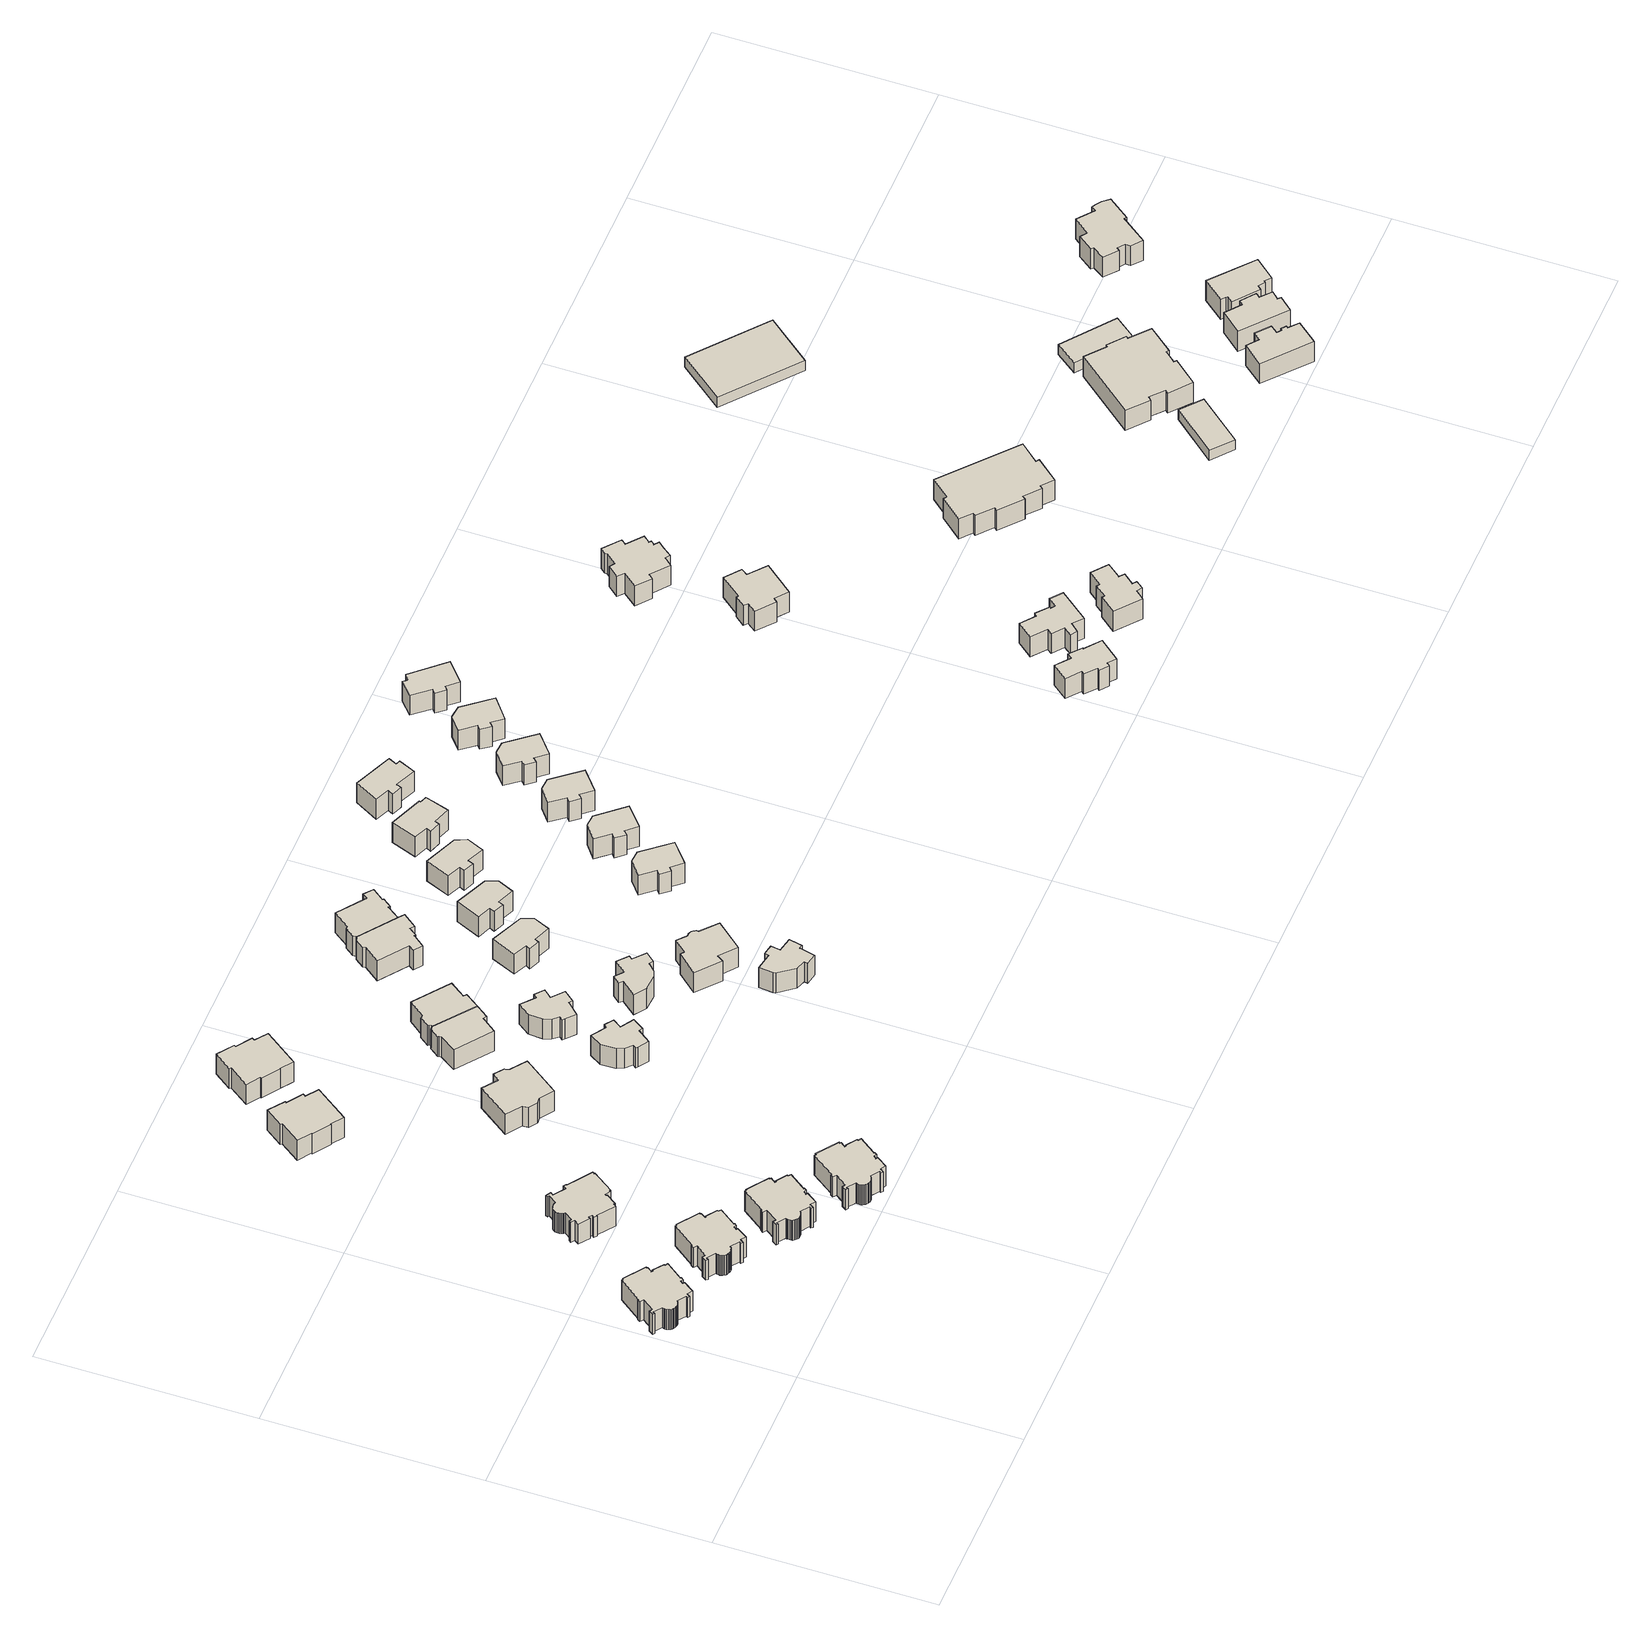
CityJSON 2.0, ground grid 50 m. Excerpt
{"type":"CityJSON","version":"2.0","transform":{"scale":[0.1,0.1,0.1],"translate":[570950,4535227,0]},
"CityObjects":{
"building1":{"type":"Building","geometry":[{"type":"MultiSurface","lod":"1","boundaries":[[[0,1,2,3,4,5,6,7,8,9,10,11,12,13,14,15,16,17,18,19,20,21,22,23,24,25,26,27,28,29,30,31,32,33,34,35,36,37,38,39,40,41,42,43,44,45,46,47,48]],[[0,48,49,50]],[[48,47,51,49]],[[47,46,52,51]],[[46,45,53,52]],[[45,44,54,53]],[[44,43,55,54]],[[43,42,56,55]],[[42,41,57,56]],[[41,40,58,57]],[[40,39,59,58]],[[39,38,60,59]],[[38,37,61,60]],[[37,36,62,61]],[[36,35,63,62]],[[35,34,64,63]],[[34,33,65,64]],[[33,32,66,65]],[[32,31,67,66]],[[31,30,68,67]],[[30,29,69,68]],[[29,28,70,69]],[[28,27,71,70]],[[27,26,72,71]],[[26,25,73,72]],[[25,24,74,73]],[[24,23,75,74]],[[23,22,76,75]],[[22,21,77,76]],[[21,20,78,77]],[[20,19,79,78]],[[19,18,80,79]],[[18,17,81,80]],[[17,16,82,81]],[[16,15,83,82]],[[15,14,84,83]],[[14,13,85,84]],[[13,12,86,85]],[[12,11,87,86]],[[11,10,88,87]],[[10,9,89,88]],[[9,8,90,89]],[[8,7,91,90]],[[7,6,92,91]],[[6,5,93,92]],[[5,4,94,93]],[[4,3,95,94]],[[3,2,96,95]],[[2,1,97,96]],[[1,0,50,97]],[[50,49,51,52,53,54,55,56,57,58,59,60,61,62,63,64,65,66,67,68,69,70,71,72,73,74,75,76,77,78,79,80,81,82,83,84,85,86,87,88,89,90,91,92,93,94,95,96,97]]]}]},
"building2":{"type":"Building","geometry":[{"type":"MultiSurface","lod":"1","boundaries":[[[98,99,100,101,102,103,104,105,106,107,108,109,110,111,112,113,114,115,116,117,118,119,120,121,122,123,124,125,126,127,128,129,130,131,132,133,134,135,136,137,138,139,140,141,142,143,144,145,146]],[[98,146,147,148]],[[146,145,149,147]],[[145,144,150,149]],[[144,143,151,150]],[[143,142,152,151]],[[142,141,153,152]],[[141,140,154,153]],[[140,139,155,154]],[[139,138,156,155]],[[138,137,157,156]],[[137,136,158,157]],[[136,135,159,158]],[[135,134,160,159]],[[134,133,161,160]],[[133,132,162,161]],[[132,131,163,162]],[[131,130,164,163]],[[130,129,165,164]],[[129,128,166,165]],[[128,127,167,166]],[[127,126,168,167]],[[126,125,169,168]],[[125,124,170,169]],[[124,123,171,170]],[[123,122,172,171]],[[122,121,173,172]],[[121,120,174,173]],[[120,119,175,174]],[[119,118,176,175]],[[118,117,177,176]],[[117,116,178,177]],[[116,115,179,178]],[[115,114,180,179]],[[114,113,181,180]],[[113,112,182,181]],[[112,111,183,182]],[[111,110,184,183]],[[110,109,185,184]],[[109,108,186,185]],[[108,107,187,186]],[[107,106,188,187]],[[106,105,189,188]],[[105,104,190,189]],[[104,103,191,190]],[[103,102,192,191]],[[102,101,193,192]],[[101,100,194,193]],[[100,99,195,194]],[[99,98,148,195]],[[148,147,149,150,151,152,153,154,155,156,157,158,159,160,161,162,163,164,165,166,167,168,169,170,171,172,173,174,175,176,177,178,179,180,181,182,183,184,185,186,187,188,189,190,191,192,193,194,195]]]}]},
"building3":{"type":"Building","geometry":[{"type":"MultiSurface","lod":"1","boundaries":[[[196,197,198,199,200,201,202,203,204,205,206,207,208,209,210,211,212,213,214,215,216,217,218,219,220,221,222,223,224,225,226,227,228,229,230,231,232,233,234,235,236,237,238,239,240,241,242,243,244]],[[196,244,245,246]],[[244,243,247,245]],[[243,242,248,247]],[[242,241,249,248]],[[241,240,250,249]],[[240,239,251,250]],[[239,238,252,251]],[[238,237,253,252]],[[237,236,254,253]],[[236,235,255,254]],[[235,234,256,255]],[[234,233,257,256]],[[233,232,258,257]],[[232,231,259,258]],[[231,230,260,259]],[[230,229,261,260]],[[229,228,262,261]],[[228,227,263,262]],[[227,226,264,263]],[[226,225,265,264]],[[225,224,266,265]],[[224,223,267,266]],[[223,222,268,267]],[[222,221,269,268]],[[221,220,270,269]],[[220,219,271,270]],[[219,218,272,271]],[[218,217,273,272]],[[217,216,274,273]],[[216,215,275,274]],[[215,214,276,275]],[[214,213,277,276]],[[213,212,278,277]],[[212,211,279,278]],[[211,210,280,279]],[[210,209,281,280]],[[209,208,282,281]],[[208,207,283,282]],[[207,206,284,283]],[[206,205,285,284]],[[205,204,286,285]],[[204,203,287,286]],[[203,202,288,287]],[[202,201,289,288]],[[201,200,290,289]],[[200,199,291,290]],[[199,198,292,291]],[[198,197,293,292]],[[197,196,246,293]],[[246,245,247,248,249,250,251,252,253,254,255,256,257,258,259,260,261,262,263,264,265,266,267,268,269,270,271,272,273,274,275,276,277,278,279,280,281,282,283,284,285,286,287,288,289,290,291,292,293]]]}]},
"building4":{"type":"Building","geometry":[{"type":"MultiSurface","lod":"1","boundaries":[[[294,295,296,297,298,299,300,301,302,303,304,305,306,307,308,309,310,311,312,313,314,315,316,317,318,319,320,321,322,323,324,325,326,327,328,329,330,331,332,333,334,335,336,337,338,339,340,341,342]],[[294,342,343,344]],[[342,341,345,343]],[[341,340,346,345]],[[340,339,347,346]],[[339,338,348,347]],[[338,337,349,348]],[[337,336,350,349]],[[336,335,351,350]],[[335,334,352,351]],[[334,333,353,352]],[[333,332,354,353]],[[332,331,355,354]],[[331,330,356,355]],[[330,329,357,356]],[[329,328,358,357]],[[328,327,359,358]],[[327,326,360,359]],[[326,325,361,360]],[[325,324,362,361]],[[324,323,363,362]],[[323,322,364,363]],[[322,321,365,364]],[[321,320,366,365]],[[320,319,367,366]],[[319,318,368,367]],[[318,317,369,368]],[[317,316,370,369]],[[316,315,371,370]],[[315,314,372,371]],[[314,313,373,372]],[[313,312,374,373]],[[312,311,375,374]],[[311,310,376,375]],[[310,309,377,376]],[[309,308,378,377]],[[308,307,379,378]],[[307,306,380,379]],[[306,305,381,380]],[[305,304,382,381]],[[304,303,383,382]],[[303,302,384,383]],[[302,301,385,384]],[[301,300,386,385]],[[300,299,387,386]],[[299,298,388,387]],[[298,297,389,388]],[[297,296,390,389]],[[296,295,391,390]],[[295,294,344,391]],[[344,343,345,346,347,348,349,350,351,352,353,354,355,356,357,358,359,360,361,362,363,364,365,366,367,368,369,370,371,372,373,374,375,376,377,378,379,380,381,382,383,384,385,386,387,388,389,390,391]]]}]},
"building5":{"type":"Building","geometry":[{"type":"MultiSurface","lod":"1","boundaries":[[[392,393,394,395,396,397,398,399,400,401,402,403,404,405,406,407,408,409,410,411,412,413,414,415,416,417,418,419,420,421,422,423,424,425,426,427,428,429,430,431,432,433,434,435,436,437,438,439,440]],[[392,440,441,442]],[[440,439,443,441]],[[439,438,444,443]],[[438,437,445,444]],[[437,436,446,445]],[[436,435,447,446]],[[435,434,448,447]],[[434,433,449,448]],[[433,432,450,449]],[[432,431,451,450]],[[431,430,452,451]],[[430,429,453,452]],[[429,428,454,453]],[[428,427,455,454]],[[427,426,456,455]],[[426,425,457,456]],[[425,424,458,457]],[[424,423,459,458]],[[423,422,460,459]],[[422,421,461,460]],[[421,420,462,461]],[[420,419,463,462]],[[419,418,464,463]],[[418,417,465,464]],[[417,416,466,465]],[[416,415,467,466]],[[415,414,468,467]],[[414,413,469,468]],[[413,412,470,469]],[[412,411,471,470]],[[411,410,472,471]],[[410,409,473,472]],[[409,408,474,473]],[[408,407,475,474]],[[407,406,476,475]],[[406,405,477,476]],[[405,404,478,477]],[[404,403,479,478]],[[403,402,480,479]],[[402,401,481,480]],[[401,400,482,481]],[[400,399,483,482]],[[399,398,484,483]],[[398,397,485,484]],[[397,396,486,485]],[[396,395,487,486]],[[395,394,488,487]],[[394,393,489,488]],[[393,392,442,489]],[[442,441,443,444,445,446,447,448,449,450,451,452,453,454,455,456,457,458,459,460,461,462,463,464,465,466,467,468,469,470,471,472,473,474,475,476,477,478,479,480,481,482,483,484,485,486,487,488,489]]]}]},
"building6":{"type":"Building","geometry":[{"type":"MultiSurface","lod":"1","boundaries":[[[490,491,492,493,494,495,496,497,498,499,500,501,502,503]],[[490,503,504,505]],[[503,502,506,504]],[[502,501,507,506]],[[501,500,508,507]],[[500,499,509,508]],[[499,498,510,509]],[[498,497,511,510]],[[497,496,512,511]],[[496,495,513,512]],[[495,494,514,513]],[[494,493,515,514]],[[493,492,516,515]],[[492,491,517,516]],[[491,490,505,517]],[[505,504,506,507,508,509,510,511,512,513,514,515,516,517]]]}]},
"building7":{"type":"Building","geometry":[{"type":"MultiSurface","lod":"1","boundaries":[[[518,519,520,521,522,523,524,525,526,527,528,529]],[[518,529,530,531]],[[529,528,532,530]],[[528,527,533,532]],[[527,526,534,533]],[[526,525,535,534]],[[525,524,536,535]],[[524,523,537,536]],[[523,522,538,537]],[[522,521,539,538]],[[521,520,540,539]],[[520,519,541,540]],[[519,518,531,541]],[[531,530,532,533,534,535,536,537,538,539,540,541]]]}]},
"building8":{"type":"Building","geometry":[{"type":"MultiSurface","lod":"1","boundaries":[[[542,543,544,545,546,547,548,549,550,551,552,553,554,555]],[[542,555,556,557]],[[555,554,558,556]],[[554,553,559,558]],[[553,552,560,559]],[[552,551,561,560]],[[551,550,562,561]],[[550,549,563,562]],[[549,548,564,563]],[[548,547,565,564]],[[547,546,566,565]],[[546,545,567,566]],[[545,544,568,567]],[[544,543,569,568]],[[543,542,557,569]],[[557,556,558,559,560,561,562,563,564,565,566,567,568,569]]]}]},
"building9":{"type":"Building","geometry":[{"type":"MultiSurface","lod":"1","boundaries":[[[570,571,572,573,574,575,576,577,578,579,580]],[[570,580,581,582]],[[580,579,583,581]],[[579,578,584,583]],[[578,577,585,584]],[[577,576,586,585]],[[576,575,587,586]],[[575,574,588,587]],[[574,573,589,588]],[[573,572,590,589]],[[572,571,591,590]],[[571,570,582,591]],[[582,581,583,584,585,586,587,588,589,590,591]]]}]},
"building10":{"type":"Building","geometry":[{"type":"MultiSurface","lod":"1","boundaries":[[[592,593,594,595,596,597,598,599,600,601,602,603,604,605,606]],[[592,606,607,608]],[[606,605,609,607]],[[605,604,610,609]],[[604,603,611,610]],[[603,602,612,611]],[[602,601,613,612]],[[601,600,614,613]],[[600,599,615,614]],[[599,598,616,615]],[[598,597,617,616]],[[597,596,618,617]],[[596,595,619,618]],[[595,594,620,619]],[[594,593,621,620]],[[593,592,608,621]],[[608,607,609,610,611,612,613,614,615,616,617,618,619,620,621]]]}]},
"building11":{"type":"Building","geometry":[{"type":"MultiSurface","lod":"1","boundaries":[[[570,580,622,623,624,625,626,627,628,629,630,631]],[[570,631,632,582]],[[631,630,633,632]],[[630,629,634,633]],[[629,628,635,634]],[[628,627,636,635]],[[627,626,637,636]],[[626,625,638,637]],[[625,624,639,638]],[[624,623,640,639]],[[623,622,641,640]],[[622,580,581,641]],[[580,570,582,581]],[[582,632,633,634,635,636,637,638,639,640,641,581]]]}]},
"building12":{"type":"Building","geometry":[{"type":"MultiSurface","lod":"1","boundaries":[[[642,643,644,645,646,647,648,649,650,651,652,653,654,655,656]],[[642,656,657,658]],[[656,655,659,657]],[[655,654,660,659]],[[654,653,661,660]],[[653,652,662,661]],[[652,651,663,662]],[[651,650,664,663]],[[650,649,665,664]],[[649,648,666,665]],[[648,647,667,666]],[[647,646,668,667]],[[646,645,669,668]],[[645,644,670,669]],[[644,643,671,670]],[[643,642,658,671]],[[658,657,659,660,661,662,663,664,665,666,667,668,669,670,671]]]}]},
"building13":{"type":"Building","geometry":[{"type":"MultiSurface","lod":"1","boundaries":[[[672,673,674,675,676,677,678,679,680,681,682,683,684,685]],[[672,685,686,687]],[[685,684,688,686]],[[684,683,689,688]],[[683,682,690,689]],[[682,681,691,690]],[[681,680,692,691]],[[680,679,693,692]],[[679,678,694,693]],[[678,677,695,694]],[[677,676,696,695]],[[676,675,697,696]],[[675,674,698,697]],[[674,673,699,698]],[[673,672,687,699]],[[687,686,688,689,690,691,692,693,694,695,696,697,698,699]]]}]},
"building14":{"type":"Building","geometry":[{"type":"MultiSurface","lod":"1","boundaries":[[[700,701,702,703,704,705,706,707,708,709,710,711,712,713]],[[700,713,714,715]],[[713,712,716,714]],[[712,711,717,716]],[[711,710,718,717]],[[710,709,719,718]],[[709,708,720,719]],[[708,707,721,720]],[[707,706,722,721]],[[706,705,723,722]],[[705,704,724,723]],[[704,703,725,724]],[[703,702,726,725]],[[702,701,727,726]],[[701,700,715,727]],[[715,714,716,717,718,719,720,721,722,723,724,725,726,727]]]}]},
"building15":{"type":"Building","geometry":[{"type":"MultiSurface","lod":"1","boundaries":[[[728,729,730,731,732,733,734,735,736,737,738,739,740,741,742]],[[728,742,743,744]],[[742,741,745,743]],[[741,740,746,745]],[[740,739,747,746]],[[739,738,748,747]],[[738,737,749,748]],[[737,736,750,749]],[[736,735,751,750]],[[735,734,752,751]],[[734,733,753,752]],[[733,732,754,753]],[[732,731,755,754]],[[731,730,756,755]],[[730,729,757,756]],[[729,728,744,757]],[[744,743,745,746,747,748,749,750,751,752,753,754,755,756,757]]]}]},
"building16":{"type":"Building","geometry":[{"type":"MultiSurface","lod":"1","boundaries":[[[758,759,760,761,762,763,764,765,766,767,768,769,770,771]],[[758,771,772,773]],[[771,770,774,772]],[[770,769,775,774]],[[769,768,776,775]],[[768,767,777,776]],[[767,766,778,777]],[[766,765,779,778]],[[765,764,780,779]],[[764,763,781,780]],[[763,762,782,781]],[[762,761,783,782]],[[761,760,784,783]],[[760,759,785,784]],[[759,758,773,785]],[[773,772,774,775,776,777,778,779,780,781,782,783,784,785]]]}]},
"building17":{"type":"Building","geometry":[{"type":"MultiSurface","lod":"1","boundaries":[[[786,787,788,789,790,791,792,793,794]],[[786,794,795,796]],[[794,793,797,795]],[[793,792,798,797]],[[792,791,799,798]],[[791,790,800,799]],[[790,789,801,800]],[[789,788,802,801]],[[788,787,803,802]],[[787,786,796,803]],[[796,795,797,798,799,800,801,802,803]]]}]},
"building18":{"type":"Building","geometry":[{"type":"MultiSurface","lod":"1","boundaries":[[[737,736,804,805,806,807,808,809,810,811,812,813,814,815]],[[737,815,816,749]],[[815,814,817,816]],[[814,813,818,817]],[[813,812,819,818]],[[812,811,820,819]],[[811,810,821,820]],[[810,809,822,821]],[[809,808,823,822]],[[808,807,824,823]],[[807,806,825,824]],[[806,805,826,825]],[[805,804,827,826]],[[804,736,750,827]],[[736,737,749,750]],[[749,816,817,818,819,820,821,822,823,824,825,826,827,750]]]}]},
"building19":{"type":"Building","geometry":[{"type":"MultiSurface","lod":"1","boundaries":[[[828,829,830,831,832,833,834,835,836]],[[828,836,837,838]],[[836,835,839,837]],[[835,834,840,839]],[[834,833,841,840]],[[833,832,842,841]],[[832,831,843,842]],[[831,830,844,843]],[[830,829,845,844]],[[829,828,838,845]],[[838,837,839,840,841,842,843,844,845]]]}]},
"building20":{"type":"Building","geometry":[{"type":"MultiSurface","lod":"1","boundaries":[[[846,847,848,849,850,851,852,853,854]],[[846,854,855,856]],[[854,853,857,855]],[[853,852,858,857]],[[852,851,859,858]],[[851,850,860,859]],[[850,849,861,860]],[[849,848,862,861]],[[848,847,863,862]],[[847,846,856,863]],[[856,855,857,858,859,860,861,862,863]]]}]},
"building21":{"type":"Building","geometry":[{"type":"MultiSurface","lod":"1","boundaries":[[[864,865,866,867,868,869,870,871,872]],[[864,872,873,874]],[[872,871,875,873]],[[871,870,876,875]],[[870,869,877,876]],[[869,868,878,877]],[[868,867,879,878]],[[867,866,880,879]],[[866,865,881,880]],[[865,864,874,881]],[[874,873,875,876,877,878,879,880,881]]]}]},
"building22":{"type":"Building","geometry":[{"type":"MultiSurface","lod":"1","boundaries":[[[882,883,884,885,886,887,888,889,890,891,892]],[[882,892,893,894]],[[892,891,895,893]],[[891,890,896,895]],[[890,889,897,896]],[[889,888,898,897]],[[888,887,899,898]],[[887,886,900,899]],[[886,885,901,900]],[[885,884,902,901]],[[884,883,903,902]],[[883,882,894,903]],[[894,893,895,896,897,898,899,900,901,902,903]]]}]},
"building23":{"type":"Building","geometry":[{"type":"MultiSurface","lod":"1","boundaries":[[[904,905,906,907,908,909,910,911,912]],[[904,912,913,914]],[[912,911,915,913]],[[911,910,916,915]],[[910,909,917,916]],[[909,908,918,917]],[[908,907,919,918]],[[907,906,920,919]],[[906,905,921,920]],[[905,904,914,921]],[[914,913,915,916,917,918,919,920,921]]]}]},
"building24":{"type":"Building","geometry":[{"type":"MultiSurface","lod":"1","boundaries":[[[922,923,924,925,926,927,928,929,930,931]],[[922,931,932,933]],[[931,930,934,932]],[[930,929,935,934]],[[929,928,936,935]],[[928,927,937,936]],[[927,926,938,937]],[[926,925,939,938]],[[925,924,940,939]],[[924,923,941,940]],[[923,922,933,941]],[[933,932,934,935,936,937,938,939,940,941]]]}]},
"building25":{"type":"Building","geometry":[{"type":"MultiSurface","lod":"1","boundaries":[[[942,943,944,945,946,947,948,949,950]],[[942,950,951,952]],[[950,949,953,951]],[[949,948,954,953]],[[948,947,955,954]],[[947,946,956,955]],[[946,945,957,956]],[[945,944,958,957]],[[944,943,959,958]],[[943,942,952,959]],[[952,951,953,954,955,956,957,958,959]]]}]},
"building26":{"type":"Building","geometry":[{"type":"MultiSurface","lod":"1","boundaries":[[[960,961,962,963,964,965,966,967,968]],[[960,968,969,970]],[[968,967,971,969]],[[967,966,972,971]],[[966,965,973,972]],[[965,964,974,973]],[[964,963,975,974]],[[963,962,976,975]],[[962,961,977,976]],[[961,960,970,977]],[[970,969,971,972,973,974,975,976,977]]]}]},
"building27":{"type":"Building","geometry":[{"type":"MultiSurface","lod":"1","boundaries":[[[978,979,980,981,982,983,984,985,986]],[[978,986,987,988]],[[986,985,989,987]],[[985,984,990,989]],[[984,983,991,990]],[[983,982,992,991]],[[982,981,993,992]],[[981,980,994,993]],[[980,979,995,994]],[[979,978,988,995]],[[988,987,989,990,991,992,993,994,995]]]}]},
"building28":{"type":"Building","geometry":[{"type":"MultiSurface","lod":"1","boundaries":[[[996,997,998,999,1000,1001,1002,1003,1004,1005]],[[996,1005,1006,1007]],[[1005,1004,1008,1006]],[[1004,1003,1009,1008]],[[1003,1002,1010,1009]],[[1002,1001,1011,1010]],[[1001,1000,1012,1011]],[[1000,999,1013,1012]],[[999,998,1014,1013]],[[998,997,1015,1014]],[[997,996,1007,1015]],[[1007,1006,1008,1009,1010,1011,1012,1013,1014,1015]]]}]},
"building29":{"type":"Building","geometry":[{"type":"MultiSurface","lod":"1","boundaries":[[[1016,1017,1018,1019,1020,1021,1022,1023,1024,1025,1026,1027,1028,1029]],[[1016,1029,1030,1031]],[[1029,1028,1032,1030]],[[1028,1027,1033,1032]],[[1027,1026,1034,1033]],[[1026,1025,1035,1034]],[[1025,1024,1036,1035]],[[1024,1023,1037,1036]],[[1023,1022,1038,1037]],[[1022,1021,1039,1038]],[[1021,1020,1040,1039]],[[1020,1019,1041,1040]],[[1019,1018,1042,1041]],[[1018,1017,1043,1042]],[[1017,1016,1031,1043]],[[1031,1030,1032,1033,1034,1035,1036,1037,1038,1039,1040,1041,1042,1043]]]}]},
"building30":{"type":"Building","geometry":[{"type":"MultiSurface","lod":"1","boundaries":[[[1044,1045,1046,1047,1048,1049,1050,1051,1052,1053,1054,1055,1056,1057,1058,1059]],[[1044,1059,1060,1061]],[[1059,1058,1062,1060]],[[1058,1057,1063,1062]],[[1057,1056,1064,1063]],[[1056,1055,1065,1064]],[[1055,1054,1066,1065]],[[1054,1053,1067,1066]],[[1053,1052,1068,1067]],[[1052,1051,1069,1068]],[[1051,1050,1070,1069]],[[1050,1049,1071,1070]],[[1049,1048,1072,1071]],[[1048,1047,1073,1072]],[[1047,1046,1074,1073]],[[1046,1045,1075,1074]],[[1045,1044,1061,1075]],[[1061,1060,1062,1063,1064,1065,1066,1067,1068,1069,1070,1071,1072,1073,1074,1075]]]}]},
"building31":{"type":"Building","geometry":[{"type":"MultiSurface","lod":"1","boundaries":[[[1076,1077,1078,1079,1080,1081,1082,1083,1084,1085,1086,1087]],[[1076,1087,1088,1089]],[[1087,1086,1090,1088]],[[1086,1085,1091,1090]],[[1085,1084,1092,1091]],[[1084,1083,1093,1092]],[[1083,1082,1094,1093]],[[1082,1081,1095,1094]],[[1081,1080,1096,1095]],[[1080,1079,1097,1096]],[[1079,1078,1098,1097]],[[1078,1077,1099,1098]],[[1077,1076,1089,1099]],[[1089,1088,1090,1091,1092,1093,1094,1095,1096,1097,1098,1099]]]}]},
"building32":{"type":"Building","geometry":[{"type":"MultiSurface","lod":"1","boundaries":[[[1100,1101,1102,1103,1104,1105,1106,1107,1108,1109,1110,1111,1112,1113]],[[1100,1113,1114,1115]],[[1113,1112,1116,1114]],[[1112,1111,1117,1116]],[[1111,1110,1118,1117]],[[1110,1109,1119,1118]],[[1109,1108,1120,1119]],[[1108,1107,1121,1120]],[[1107,1106,1122,1121]],[[1106,1105,1123,1122]],[[1105,1104,1124,1123]],[[1104,1103,1125,1124]],[[1103,1102,1126,1125]],[[1102,1101,1127,1126]],[[1101,1100,1115,1127]],[[1115,1114,1116,1117,1118,1119,1120,1121,1122,1123,1124,1125,1126,1127]]]}]},
"building33":{"type":"Building","geometry":[{"type":"MultiSurface","lod":"1","boundaries":[[[1128,1129,1130,1131,1132,1133,1134,1135,1136,1137,1138,1139,1140,1141,1142,1143,1144,1145,1146,1147,1148]],[[1128,1148,1149,1150]],[[1148,1147,1151,1149]],[[1147,1146,1152,1151]],[[1146,1145,1153,1152]],[[1145,1144,1154,1153]],[[1144,1143,1155,1154]],[[1143,1142,1156,1155]],[[1142,1141,1157,1156]],[[1141,1140,1158,1157]],[[1140,1139,1159,1158]],[[1139,1138,1160,1159]],[[1138,1137,1161,1160]],[[1137,1136,1162,1161]],[[1136,1135,1163,1162]],[[1135,1134,1164,1163]],[[1134,1133,1165,1164]],[[1133,1132,1166,1165]],[[1132,1131,1167,1166]],[[1131,1130,1168,1167]],[[1130,1129,1169,1168]],[[1129,1128,1150,1169]],[[1150,1149,1151,1152,1153,1154,1155,1156,1157,1158,1159,1160,1161,1162,1163,1164,1165,1166,1167,1168,1169]]]}]},
"building34":{"type":"Building","geometry":[{"type":"MultiSurface","lod":"1","boundaries":[[[1170,1171,1172,1173,1174,1175,1176,1177,1178,1179,1180,1181,1182,1183,1184,1185]],[[1170,1185,1186,1187]],[[1185,1184,1188,1186]],[[1184,1183,1189,1188]],[[1183,1182,1190,1189]],[[1182,1181,1191,1190]],[[1181,1180,1192,1191]],[[1180,1179,1193,1192]],[[1179,1178,1194,1193]],[[1178,1177,1195,1194]],[[1177,1176,1196,1195]],[[1176,1175,1197,1196]],[[1175,1174,1198,1197]],[[1174,1173,1199,1198]],[[1173,1172,1200,1199]],[[1172,1171,1201,1200]],[[1171,1170,1187,1201]],[[1187,1186,1188,1189,1190,1191,1192,1193,1194,1195,1196,1197,1198,1199,1200,1201]]]}]},
"building35":{"type":"Building","geometry":[{"type":"MultiSurface","lod":"1","boundaries":[[[1202,1203,1204,1205]],[[1202,1205,1206,1207]],[[1205,1204,1208,1206]],[[1204,1203,1209,1208]],[[1203,1202,1207,1209]],[[1207,1206,1208,1209]]]}]},
"building36":{"type":"Building","geometry":[{"type":"MultiSurface","lod":"1","boundaries":[[[1210,1211,1212,1213,1214,1215,1216,1217,1218,1219,1220,1221,1222,1223,1224,1225]],[[1210,1225,1226,1227]],[[1225,1224,1228,1226]],[[1224,1223,1229,1228]],[[1223,1222,1230,1229]],[[1222,1221,1231,1230]],[[1221,1220,1232,1231]],[[1220,1219,1233,1232]],[[1219,1218,1234,1233]],[[1218,1217,1235,1234]],[[1217,1216,1236,1235]],[[1216,1215,1237,1236]],[[1215,1214,1238,1237]],[[1214,1213,1239,1238]],[[1213,1212,1240,1239]],[[1212,1211,1241,1240]],[[1211,1210,1227,1241]],[[1227,1226,1228,1229,1230,1231,1232,1233,1234,1235,1236,1237,1238,1239,1240,1241]]]}]},
"building37":{"type":"Building","geometry":[{"type":"MultiSurface","lod":"1","boundaries":[[[1242,1243,1244,1245]],[[1242,1245,1246,1247]],[[1245,1244,1248,1246]],[[1244,1243,1249,1248]],[[1243,1242,1247,1249]],[[1247,1246,1248,1249]]]}]},
"building38":{"type":"Building","geometry":[{"type":"MultiSurface","lod":"1","boundaries":[[[1250,1251,1252,1253,1254,1255,1256,1257,1258,1259,1260,1261]],[[1250,1261,1262,1263]],[[1261,1260,1264,1262]],[[1260,1259,1265,1264]],[[1259,1258,1266,1265]],[[1258,1257,1267,1266]],[[1257,1256,1268,1267]],[[1256,1255,1269,1268]],[[1255,1254,1270,1269]],[[1254,1253,1271,1270]],[[1253,1252,1272,1271]],[[1252,1251,1273,1272]],[[1251,1250,1263,1273]],[[1263,1262,1264,1265,1266,1267,1268,1269,1270,1271,1272,1273]]]}]},
"building39":{"type":"Building","geometry":[{"type":"MultiSurface","lod":"1","boundaries":[[[1274,1275,1276,1277]],[[1274,1277,1278,1279]],[[1277,1276,1280,1278]],[[1276,1275,1281,1280]],[[1275,1274,1279,1281]],[[1279,1278,1280,1281]]]}]},
"building40":{"type":"Building","geometry":[{"type":"MultiSurface","lod":"1","boundaries":[[[1282,1283,1284,1285,1286,1287,1288,1289,1290,1291]],[[1282,1291,1292,1293]],[[1291,1290,1294,1292]],[[1290,1289,1295,1294]],[[1289,1288,1296,1295]],[[1288,1287,1297,1296]],[[1287,1286,1298,1297]],[[1286,1285,1299,1298]],[[1285,1284,1300,1299]],[[1284,1283,1301,1300]],[[1283,1282,1293,1301]],[[1293,1292,1294,1295,1296,1297,1298,1299,1300,1301]]]}]},
"building41":{"type":"Building","geometry":[{"type":"MultiSurface","lod":"1","boundaries":[[[1302,1303,1304,1305,1306,1307,1308,1309,1310,1311,1312]],[[1302,1312,1313,1314]],[[1312,1311,1315,1313]],[[1311,1310,1316,1315]],[[1310,1309,1317,1316]],[[1309,1308,1318,1317]],[[1308,1307,1319,1318]],[[1307,1306,1320,1319]],[[1306,1305,1321,1320]],[[1305,1304,1322,1321]],[[1304,1303,1323,1322]],[[1303,1302,1314,1323]],[[1314,1313,1315,1316,1317,1318,1319,1320,1321,1322,1323]]]}]},
"building42":{"type":"Building","geometry":[{"type":"MultiSurface","lod":"1","boundaries":[[[1324,1325,1326,1327,1328,1329,1330,1331,1332,1333,1334,1335,1336,1337,1338,1339,1340,1341,1342]],[[1324,1342,1343,1344]],[[1342,1341,1345,1343]],[[1341,1340,1346,1345]],[[1340,1339,1347,1346]],[[1339,1338,1348,1347]],[[1338,1337,1349,1348]],[[1337,1336,1350,1349]],[[1336,1335,1351,1350]],[[1335,1334,1352,1351]],[[1334,1333,1353,1352]],[[1333,1332,1354,1353]],[[1332,1331,1355,1354]],[[1331,1330,1356,1355]],[[1330,1329,1357,1356]],[[1329,1328,1358,1357]],[[1328,1327,1359,1358]],[[1327,1326,1360,1359]],[[1326,1325,1361,1360]],[[1325,1324,1344,1361]],[[1344,1343,1345,1346,1347,1348,1349,1350,1351,1352,1353,1354,1355,1356,1357,1358,1359,1360,1361]]]}]}
},
"vertices":[
[123,368,0],[126,365,0],[128,368,0],[151,350,0],[150,348,0],[156,344,0],[127,306,0],[129,304,0],[124,298,0],[119,302,0],[114,296,0],[118,293,0],[101,269,0],[90,277,0],[84,269,0],[80,272,0],[82,276,0],[64,289,0],[63,288,0],[60,286,0],[57,285,0],[55,285,0],[51,284,0],[48,285,0],[44,286,0],[41,288,0],[39,290,0],[36,292,0],[35,295,0],[34,298,0],[33,302,0],[33,305,0],[34,308,0],[35,311,0],[17,324,0],[14,320,0],[10,323,0],[17,333,0],[23,329,0],[42,355,0],[34,361,0],[39,367,0],[40,366,0],[79,417,0],[82,415,0],[84,417,0],[131,383,0],[129,381,0],[131,379,0],[131,379,60],[123,368,60],[129,381,60],[131,383,60],[84,417,60],[82,415,60],[79,417,60],[40,366,60],[39,367,60],[34,361,60],[42,355,60],[23,329,60],[17,333,60],[10,323,60],[14,320,60],[17,324,60],[35,311,60],[34,308,60],[33,305,60],[33,302,60],[34,298,60],[35,295,60],[36,292,60],[39,290,60],[41,288,60],[44,286,60],[48,285,60],[51,284,60],[55,285,60],[57,285,60],[60,286,60],[63,288,60],[64,289,60],[82,276,60],[80,272,60],[84,269,60],[90,277,60],[101,269,60],[118,293,60],[114,296,60],[119,302,60],[124,298,60],[129,304,60],[127,306,60],[156,344,60],[150,348,60],[151,350,60],[128,368,60],[126,365,60],
[306,249,0],[301,252,0],[296,246,0],[300,244,0],[283,219,0],[272,227,0],[266,219,0],[262,223,0],[265,226,0],[246,240,0],[245,238,0],[242,237,0],[239,236,0],[237,235,0],[234,235,0],[230,235,0],[226,237,0],[223,238,0],[221,240,0],[219,243,0],[217,246,0],[216,249,0],[215,252,0],[216,256,0],[216,259,0],[217,261,0],[199,274,0],[196,270,0],[192,274,0],[199,284,0],[205,280,0],[224,305,0],[216,311,0],[221,317,0],[222,316,0],[261,367,0],[264,365,0],[266,367,0],[313,333,0],[311,331,0],[313,329,0],[305,318,0],[308,316,0],[310,318,0],[333,301,0],[332,299,0],[337,294,0],[309,256,0],[311,255,0],[311,255,60],[306,249,60],[309,256,60],[337,294,60],[332,299,60],[333,301,60],[310,318,60],[308,316,60],[305,318,60],[313,329,60],[311,331,60],[313,333,60],[266,367,60],[264,365,60],[261,367,60],[222,316,60],[221,317,60],[216,311,60],[224,305,60],[205,280,60],[199,284,60],[192,274,60],[196,270,60],[199,274,60],[217,261,60],[216,259,60],[216,256,60],[215,252,60],[216,249,60],[217,246,60],[219,243,60],[221,240,60],[223,238,60],[226,237,60],[230,235,60],[234,235,60],[237,235,60],[239,236,60],[242,237,60],[245,238,60],[246,240,60],[265,226,60],[262,223,60],[266,219,60],[272,227,60],[283,219,60],[300,244,60],[296,246,60],[301,252,60],
[202,575,0],[215,593,0],[213,595,0],[212,597,0],[211,600,0],[210,603,0],[210,606,0],[210,609,0],[211,613,0],[213,616,0],[215,619,0],[218,621,0],[221,623,0],[224,624,0],[227,624,0],[231,624,0],[234,623,0],[236,623,0],[249,641,0],[245,643,0],[248,648,0],[259,641,0],[255,635,0],[281,616,0],[286,624,0],[292,619,0],[291,618,0],[344,580,0],[341,576,0],[343,575,0],[309,527,0],[307,529,0],[305,526,0],[294,534,0],[292,531,0],[294,530,0],[277,506,0],[275,508,0],[270,502,0],[232,530,0],[231,528,0],[224,533,0],[228,538,0],[222,543,0],[219,539,0],[195,556,0],[202,567,0],[194,573,0],[198,577,0],[198,577,60],[202,575,60],[194,573,60],[202,567,60],[195,556,60],[219,539,60],[222,543,60],[228,538,60],[224,533,60],[231,528,60],[232,530,60],[270,502,60],[275,508,60],[277,506,60],[294,530,60],[292,531,60],[294,534,60],[305,526,60],[307,529,60],[309,527,60],[343,575,60],[341,576,60],[344,580,60],[291,618,60],[292,619,60],[286,624,60],[281,616,60],[255,635,60],[259,641,60],[248,648,60],[245,643,60],[249,641,60],[236,623,60],[234,623,60],[231,624,60],[227,624,60],[224,624,60],[221,623,60],[218,621,60],[215,619,60],[213,616,60],[211,613,60],[210,609,60],[210,606,60],[210,603,60],[211,600,60],[212,597,60],[213,595,60],[215,593,60],
[349,179,0],[368,205,0],[360,211,0],[365,217,0],[366,216,0],[404,267,0],[408,265,0],[409,267,0],[456,233,0],[455,231,0],[457,229,0],[449,218,0],[452,216,0],[453,218,0],[477,201,0],[476,199,0],[481,194,0],[453,156,0],[455,155,0],[451,149,0],[445,152,0],[440,146,0],[444,144,0],[427,119,0],[416,127,0],[410,119,0],[406,123,0],[409,126,0],[390,140,0],[389,138,0],[386,137,0],[383,136,0],[381,135,0],[378,135,0],[374,135,0],[370,136,0],[368,138,0],[365,140,0],[363,143,0],[361,145,0],[360,148,0],[360,152,0],[360,156,0],[360,158,0],[361,161,0],[343,174,0],[341,170,0],[336,173,0],[343,183,0],[343,183,60],[349,179,60],[336,173,60],[341,170,60],[343,174,60],[361,161,60],[360,158,60],[360,156,60],[360,152,60],[360,148,60],[361,145,60],[363,143,60],[365,140,60],[368,138,60],[370,136,60],[374,135,60],[378,135,60],[381,135,60],[383,136,60],[386,137,60],[389,138,60],[390,140,60],[409,126,60],[406,123,60],[410,119,60],[416,127,60],[427,119,60],[444,144,60],[440,146,60],[445,152,60],[451,149,60],[455,155,60],[453,156,60],[481,194,60],[476,199,60],[477,201,60],[453,218,60],[452,216,60],[449,218,60],[457,229,60],[455,231,60],[456,233,60],[409,267,60],[408,265,60],[404,267,60],[366,216,60],[365,217,60],[360,211,60],[368,205,60],
[506,60,0],[487,73,0],[485,70,0],[480,73,0],[487,83,0],[493,79,0],[512,105,0],[505,111,0],[509,117,0],[511,116,0],[549,168,0],[553,165,0],[554,168,0],[602,133,0],[600,131,0],[602,129,0],[594,118,0],[597,116,0],[599,118,0],[622,101,0],[621,98,0],[627,94,0],[599,56,0],[600,54,0],[596,48,0],[590,52,0],[585,46,0],[589,43,0],[572,19,0],[561,26,0],[555,19,0],[551,22,0],[553,26,0],[535,39,0],[533,38,0],[531,36,0],[528,35,0],[525,34,0],[522,34,0],[519,34,0],[515,36,0],[512,37,0],[509,40,0],[507,42,0],[505,45,0],[504,48,0],[504,51,0],[504,55,0],[505,58,0],[505,58,60],[506,60,60],[504,55,60],[504,51,60],[504,48,60],[505,45,60],[507,42,60],[509,40,60],[512,37,60],[515,36,60],[519,34,60],[522,34,60],[525,34,60],[528,35,60],[531,36,60],[533,38,60],[535,39,60],[553,26,60],[551,22,60],[555,19,60],[561,26,60],[572,19,60],[589,43,60],[585,46,60],[590,52,60],[596,48,60],[600,54,60],[599,56,60],[627,94,60],[621,98,60],[622,101,60],[599,118,60],[597,116,60],[594,118,60],[602,129,60],[600,131,60],[602,133,60],[554,168,60],[553,165,60],[549,168,60],[511,116,60],[509,117,60],[505,111,60],[512,105,60],[493,79,60],[487,83,60],[480,73,60],[485,70,60],[487,73,60],
[280,1133,0],[241,1161,0],[243,1162,0],[213,1183,0],[246,1229,0],[243,1232,0],[272,1272,0],[308,1245,0],[306,1242,0],[341,1218,0],[337,1212,0],[364,1192,0],[308,1115,0],[281,1135,0],[281,1135,60],[280,1133,60],[308,1115,60],[364,1192,60],[337,1212,60],[341,1218,60],[306,1242,60],[308,1245,60],[272,1272,60],[243,1232,60],[246,1229,60],[213,1183,60],[243,1162,60],[241,1161,60],
[487,755,0],[469,768,0],[467,782,0],[433,807,0],[486,879,0],[519,854,0],[532,870,0],[553,854,0],[555,844,0],[591,817,0],[531,735,0],[500,757,0],[500,757,60],[487,755,60],[531,735,60],[591,817,60],[555,844,60],[553,854,60],[532,870,60],[519,854,60],[486,879,60],[433,807,60],[467,782,60],[469,768,60],
[476,1346,0],[419,1268,0],[392,1288,0],[391,1287,0],[352,1315,0],[353,1317,0],[324,1337,0],[357,1383,0],[354,1386,0],[384,1426,0],[420,1400,0],[418,1396,0],[452,1372,0],[449,1366,0],[449,1366,60],[476,1346,60],[452,1372,60],[418,1396,60],[420,1400,60],[384,1426,60],[354,1386,60],[357,1383,60],[324,1337,60],[353,1317,60],[352,1315,60],[391,1287,60],[392,1288,60],[419,1268,60],
[700,968,0],[679,940,0],[672,945,0],[646,911,0],[567,971,0],[592,1008,0],[591,1013,0],[590,1014,0],[606,1036,0],[608,1035,0],[613,1036,0],[613,1036,60],[700,968,60],[608,1035,60],[606,1036,60],[590,1014,60],[591,1013,60],[592,1008,60],[567,971,60],[646,911,60],[672,945,60],[679,940,60],
[695,641,0],[688,657,0],[687,692,0],[704,720,0],[737,698,0],[743,705,0],[762,691,0],[749,671,0],[778,652,0],[760,626,0],[752,631,0],[730,601,0],[707,617,0],[704,620,0],[709,628,0],[709,628,60],[695,641,60],[704,620,60],[707,617,60],[730,601,60],[752,631,60],[760,626,60],[778,652,60],[749,671,60],[762,691,60],[743,705,60],[737,698,60],[704,720,60],[687,692,60],[688,657,60],
[615,1038,0],[614,1043,0],[612,1045,0],[628,1066,0],[630,1065,0],[635,1066,0],[663,1101,0],[742,1041,0],[717,1006,0],[723,1000,0],[723,1000,60],[717,1006,60],[742,1041,60],[663,1101,60],[635,1066,60],[630,1065,60],[628,1066,60],[612,1045,60],[614,1043,60],[615,1038,60],
[713,829,0],[715,862,0],[735,889,0],[765,863,0],[772,871,0],[792,854,0],[776,836,0],[803,813,0],[783,789,0],[776,795,0],[750,768,0],[729,786,0],[725,790,0],[731,798,0],[719,811,0],[719,811,60],[713,829,60],[731,798,60],[725,790,60],[729,786,60],[750,768,60],[776,795,60],[783,789,60],[803,813,60],[776,836,60],[792,854,60],[772,871,60],[765,863,60],[735,889,60],[715,862,60],
[905,656,0],[869,658,0],[843,677,0],[871,711,0],[864,718,0],[878,734,0],[897,718,0],[919,745,0],[943,724,0],[937,717,0],[964,693,0],[946,672,0],[937,678,0],[921,662,0],[921,662,60],[905,656,60],[937,678,60],[946,672,60],[964,693,60],[937,717,60],[943,724,60],[919,745,60],[897,718,60],[878,734,60],[864,718,60],[871,711,60],[843,677,60],[869,658,60],
[1103,431,0],[1096,400,0],[1088,402,0],[1079,366,0],[1052,371,0],[1054,380,0],[1032,387,0],[1004,424,0],[1003,430,0],[1006,462,0],[1046,455,0],[1048,465,0],[1072,460,0],[1069,438,0],[1069,438,60],[1103,431,60],[1072,460,60],[1048,465,60],[1046,455,60],[1006,462,60],[1003,430,60],[1004,424,60],[1032,387,60],[1054,380,60],[1052,371,60],[1079,366,60],[1088,402,60],[1096,400,60],
[820,1134,0],[801,1148,0],[810,1160,0],[747,1207,0],[774,1242,0],[773,1248,0],[788,1268,0],[795,1270,0],[796,1271,0],[877,1210,0],[890,1200,0],[866,1169,0],[857,1176,0],[844,1158,0],[841,1160,0],[841,1160,60],[820,1134,60],[844,1158,60],[857,1176,60],[866,1169,60],[890,1200,60],[877,1210,60],[796,1271,60],[795,1270,60],[788,1268,60],[773,1248,60],[774,1242,60],[747,1207,60],[810,1160,60],[801,1148,60],
[1059,614,0],[1096,582,0],[1045,522,0],[1007,553,0],[997,538,0],[945,583,0],[985,628,0],[993,622,0],[1018,650,0],[1039,631,0],[1045,632,0],[1053,629,0],[1056,625,0],[1059,620,0],[1059,620,60],[1059,614,60],[1056,625,60],[1053,629,60],[1045,632,60],[1039,631,60],[1018,650,60],[993,622,60],[985,628,60],[945,583,60],[997,538,60],[1007,553,60],[1045,522,60],[1096,582,60],
[889,1005,0],[964,972,0],[974,945,0],[957,907,0],[919,923,0],[914,913,0],[889,923,0],[895,934,0],[864,948,0],[864,948,60],[889,1005,60],[895,934,60],[889,923,60],[914,913,60],[919,923,60],[957,907,60],[974,945,60],[964,972,60],
[796,1272,0],[796,1279,0],[811,1299,0],[817,1299,0],[844,1336,0],[906,1289,0],[914,1301,0],[934,1285,0],[914,1258,0],[916,1256,0],[901,1236,0],[898,1239,0],[898,1239,60],[901,1236,60],[916,1256,60],[914,1258,60],[934,1285,60],[914,1301,60],[906,1289,60],[844,1336,60],[817,1299,60],[811,1299,60],[796,1279,60],[796,1272,60],
[962,1111,0],[1037,1078,0],[1047,1051,0],[1030,1014,0],[992,1030,0],[987,1019,0],[963,1030,0],[968,1041,0],[937,1054,0],[937,1054,60],[962,1111,60],[968,1041,60],[963,1030,60],[987,1019,60],[992,1030,60],[1030,1014,60],[1047,1051,60],[1037,1078,60],
[1024,1154,0],[1048,1210,0],[1124,1178,0],[1135,1152,0],[1118,1113,0],[1079,1130,0],[1074,1118,0],[1050,1128,0],[1055,1140,0],[1055,1140,60],[1024,1154,60],[1050,1128,60],[1074,1118,60],[1079,1130,60],[1118,1113,60],[1135,1152,60],[1124,1178,60],[1048,1210,60],
[1224,812,0],[1277,749,0],[1229,709,0],[1207,734,0],[1198,727,0],[1181,747,0],[1190,755,0],[1163,787,0],[1196,814,0],[1196,814,60],[1224,812,60],[1163,787,60],[1190,755,60],[1181,747,60],[1198,727,60],[1207,734,60],[1229,709,60],[1277,749,60],
[1198,1219,0],[1159,1233,0],[1155,1223,0],[1129,1232,0],[1134,1243,0],[1103,1256,0],[1125,1315,0],[1201,1284,0],[1200,1281,0],[1216,1275,0],[1211,1259,0],[1211,1259,60],[1198,1219,60],[1216,1275,60],[1200,1281,60],[1201,1284,60],[1125,1315,60],[1103,1256,60],[1134,1243,60],[1129,1232,60],[1155,1223,60],[1159,1233,60],
[1287,934,0],[1340,873,0],[1293,833,0],[1271,858,0],[1262,849,0],[1245,870,0],[1254,878,0],[1227,910,0],[1260,936,0],[1260,936,60],[1287,934,60],[1227,910,60],[1254,878,60],[1245,870,60],[1262,849,60],[1271,858,60],[1293,833,60],[1340,873,60],
[1174,1369,0],[1204,1423,0],[1292,1385,0],[1283,1366,0],[1293,1362,0],[1276,1323,0],[1229,1344,0],[1224,1333,0],[1200,1342,0],[1206,1355,0],[1206,1355,60],[1174,1369,60],[1200,1342,60],[1224,1333,60],[1229,1344,60],[1276,1323,60],[1293,1362,60],[1283,1366,60],[1292,1385,60],[1204,1423,60],
[1323,1060,0],[1351,1058,0],[1403,994,0],[1356,955,0],[1334,981,0],[1325,973,0],[1308,993,0],[1317,1001,0],[1291,1034,0],[1291,1034,60],[1323,1060,60],[1317,1001,60],[1308,993,60],[1325,973,60],[1334,981,60],[1356,955,60],[1403,994,60],[1351,1058,60],
[1355,1158,0],[1387,1184,0],[1415,1182,0],[1467,1118,0],[1420,1079,0],[1398,1105,0],[1389,1097,0],[1372,1117,0],[1381,1125,0],[1381,1125,60],[1355,1158,60],[1372,1117,60],[1389,1097,60],[1398,1105,60],[1420,1079,60],[1467,1118,60],[1415,1182,60],[1387,1184,60],
[1530,1239,0],[1481,1200,0],[1460,1225,0],[1451,1217,0],[1435,1238,0],[1444,1246,0],[1417,1279,0],[1449,1305,0],[1478,1302,0],[1478,1302,60],[1530,1239,60],[1449,1305,60],[1417,1279,60],[1444,1246,60],[1435,1238,60],[1451,1217,60],[1460,1225,60],[1481,1200,60],
[1515,1341,0],[1498,1361,0],[1507,1369,0],[1474,1408,0],[1506,1436,0],[1513,1427,0],[1527,1436,0],[1593,1363,0],[1546,1323,0],[1524,1348,0],[1524,1348,60],[1515,1341,60],[1546,1323,60],[1593,1363,60],[1527,1436,60],[1513,1427,60],[1506,1436,60],[1474,1408,60],[1507,1369,60],[1498,1361,60],
[2086,151,0],[2122,123,0],[2083,76,0],[2066,90,0],[2059,83,0],[2040,98,0],[2044,103,0],[2019,125,0],[2024,131,0],[1993,156,0],[2021,191,0],[2052,165,0],[2061,176,0],[2088,153,0],[2088,153,60],[2086,151,60],[2061,176,60],[2052,165,60],[2021,191,60],[1993,156,60],[2024,131,60],[2019,125,60],[2044,103,60],[2040,98,60],[2059,83,60],[2066,90,60],[2083,76,60],[2122,123,60],
[2167,179,0],[2144,198,0],[2127,179,0],[2114,189,0],[2128,207,0],[2102,228,0],[2111,239,0],[2079,265,0],[2107,300,0],[2139,274,0],[2145,280,0],[2173,257,0],[2170,254,0],[2179,248,0],[2194,266,0],[2220,245,0],[2220,245,60],[2167,179,60],[2194,266,60],[2179,248,60],[2170,254,60],[2173,257,60],[2145,280,60],[2139,274,60],[2107,300,60],[2079,265,60],[2111,239,60],[2102,228,60],[2128,207,60],[2114,189,60],[2127,179,60],[2144,198,60],
[1947,824,0],[1962,844,0],[1954,852,0],[1972,874,0],[1975,871,0],[2014,918,0],[2049,890,0],[2039,876,0],[2078,843,0],[2023,776,0],[1995,799,0],[1987,790,0],[1987,790,60],[1947,824,60],[1995,799,60],[2023,776,60],[2078,843,60],[2039,876,60],[2049,890,60],[2014,918,60],[1975,871,60],[1972,874,60],[1954,852,60],[1962,844,60],
[2278,105,0],[2261,85,0],[2206,130,0],[2236,166,0],[2241,162,0],[2262,188,0],[2268,183,0],[2293,213,0],[2328,185,0],[2303,154,0],[2314,145,0],[2294,121,0],[2303,114,0],[2290,97,0],[2290,97,60],[2278,105,60],[2303,114,60],[2294,121,60],[2314,145,60],[2303,154,60],[2328,185,60],[2293,213,60],[2268,183,60],[2262,188,60],[2241,162,60],[2236,166,60],[2206,130,60],[2261,85,60],
[1959,1054,0],[1927,1081,0],[1953,1113,0],[1939,1125,0],[1960,1150,0],[1972,1142,0],[1992,1166,0],[1992,1171,0],[2002,1183,0],[2040,1152,0],[2031,1141,0],[2066,1112,0],[2054,1097,0],[2058,1093,0],[2051,1085,0],[2061,1077,0],[2050,1064,0],[2034,1043,0],[2024,1050,0],[2008,1032,0],[1968,1064,0],[1968,1064,60],[1959,1054,60],[2008,1032,60],[2024,1050,60],[2034,1043,60],[2050,1064,60],[2061,1077,60],[2051,1085,60],[2058,1093,60],[2054,1097,60],[2066,1112,60],[2031,1141,60],[2040,1152,60],[2002,1183,60],[1992,1171,60],[1992,1166,60],[1972,1142,60],[1960,1150,60],[1939,1125,60],[1953,1113,60],[1927,1081,60],
[2440,412,0],[2389,455,0],[2395,462,0],[2360,492,0],[2365,498,0],[2339,520,0],[2383,571,0],[2389,566,0],[2426,608,0],[2585,471,0],[2548,429,0],[2555,424,0],[2512,373,0],[2486,396,0],[2481,389,0],[2446,419,0],[2446,419,60],[2440,412,60],[2481,389,60],[2486,396,60],[2512,373,60],[2555,424,60],[2548,429,60],[2585,471,60],[2426,608,60],[2389,566,60],[2383,571,60],[2339,520,60],[2365,498,60],[2360,492,60],[2395,462,60],[2389,455,60],
[2728,114,0],[2815,214,0],[2861,175,0],[2776,74,0],[2776,74,30],[2728,114,30],[2861,175,30],[2815,214,30],
[2984,336,0],[2938,281,0],[2933,285,0],[2912,261,0],[2917,256,0],[2871,202,0],[2824,241,0],[2830,248,0],[2800,274,0],[2793,267,0],[2747,306,0],[2860,441,0],[2904,404,0],[2908,408,0],[2945,378,0],[2941,373,0],[2941,373,60],[2984,336,60],[2945,378,60],[2908,408,60],[2904,404,60],[2860,441,60],[2747,306,60],[2793,267,60],[2800,274,60],[2830,248,60],[2824,241,60],[2871,202,60],[2917,256,60],[2912,261,60],[2933,285,60],[2938,281,60],
[2758,1088,0],[2674,985,0],[2512,1118,0],[2596,1221,0],[2596,1221,30],[2758,1088,30],[2512,1118,30],[2674,985,30],
[3064,91,0],[3074,83,0],[3077,87,0],[3088,78,0],[3085,74,0],[3106,56,0],[3067,9,0],[2969,92,0],[3007,138,0],[3033,117,0],[3046,133,0],[3077,107,0],[3077,107,60],[3064,91,60],[3046,133,60],[3033,117,60],[3007,138,60],[2969,92,60],[3067,9,60],[3106,56,60],[3085,74,60],[3088,78,60],[3077,87,60],[3074,83,60],
[2900,511,0],[3013,423,0],[2976,375,0],[2863,462,0],[2863,462,30],[2900,511,30],[2976,375,30],[3013,423,30],
[3134,87,0],[3038,167,0],[3078,213,0],[3113,185,0],[3121,194,0],[3153,169,0],[3145,160,0],[3169,139,0],[3154,123,0],[3160,117,0],[3160,117,60],[3134,87,60],[3154,123,60],[3169,139,60],[3145,160,60],[3153,169,60],[3121,194,60],[3113,185,60],[3078,213,60],[3038,167,60],
[3174,173,0],[3166,164,0],[3112,208,0],[3123,221,0],[3120,224,0],[3111,232,0],[3150,279,0],[3244,200,0],[3205,154,0],[3191,166,0],[3188,162,0],[3188,162,60],[3174,173,60],[3191,166,60],[3205,154,60],[3244,200,60],[3150,279,60],[3111,232,60],[3120,224,60],[3123,221,60],[3112,208,60],[3166,164,60],
[3211,440,0],[3188,459,0],[3188,471,0],[3172,483,0],[3167,477,0],[3137,502,0],[3155,528,0],[3150,533,0],[3175,567,0],[3191,556,0],[3219,592,0],[3255,563,0],[3263,573,0],[3272,568,0],[3285,559,0],[3290,553,0],[3297,544,0],[3260,495,0],[3255,499,0],[3255,499,60],[3211,440,60],[3260,495,60],[3297,544,60],[3290,553,60],[3285,559,60],[3272,568,60],[3263,573,60],[3255,563,60],[3219,592,60],[3191,556,60],[3175,567,60],[3150,533,60],[3155,528,60],[3137,502,60],[3167,477,60],[3172,483,60],[3188,471,60],[3188,459,60]
]}
